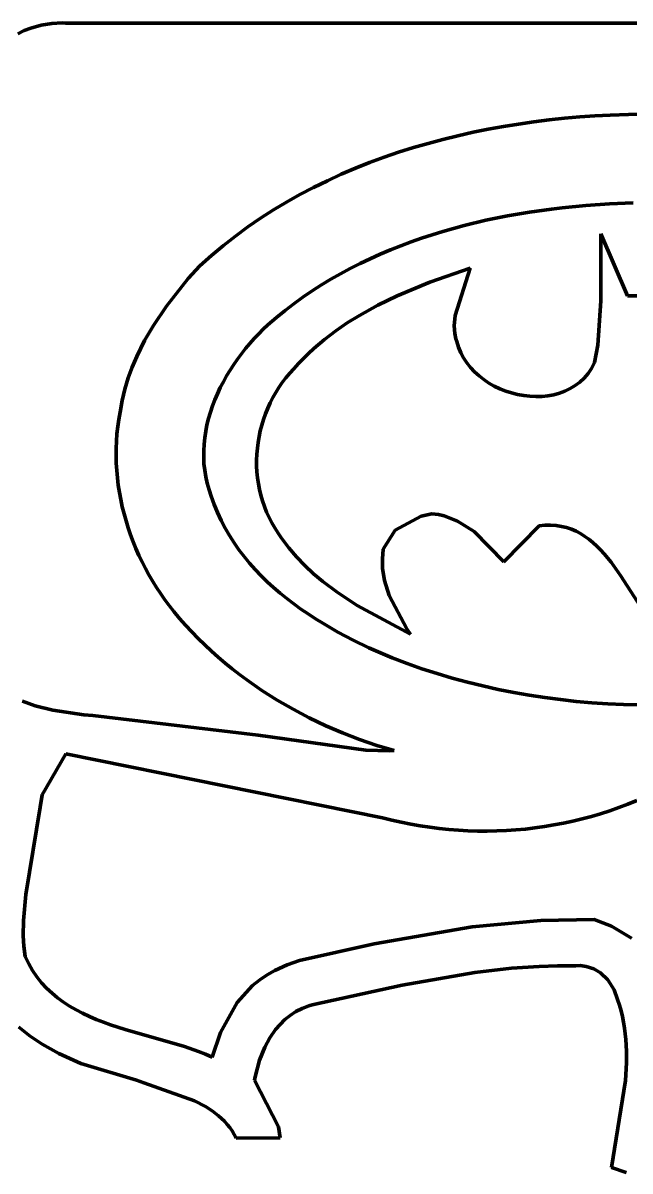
# Model space of a CAD drawing. Header units: millimetres. Extents: x 0 to 17.8, y 0 to 10.
# Drawn here: x 7.891 to 8.851, y 4.202 to 6.019 of the extents above; entities that cross this region are included whole.
import ezdxf

# ---------------------------------------------------------------- set-up
doc = ezdxf.new("R2010")
doc.units = ezdxf.units.MM
doc.layers.add('color#010101ff', color=7, linetype='CONTINUOUS', lineweight=100)
doc.layers.add('color#ffffffff', color=7, linetype='CONTINUOUS', lineweight=100)

msp = doc.modelspace()

# ---------------------------------------------------------------- linework, layer by layer
at = {"layer": 'color#010101ff'}
for p, q in [((7.9196, 6.0154), (7.9032, 6.0109)), ((7.9362, 6.0181), (7.9196, 6.0154)), ((7.9526, 6.0189), (7.9362, 6.0181)), ((7.958, 6.0188), (7.9526, 6.0189)), ((9.8055, 6.0187), (7.958, 6.0188)), ((7.8928, 6.0068), (7.8828, 6.0019)), ((7.9032, 6.0109), (7.8928, 6.0068)), ((8.723, 5.8655), (8.7472, 5.868)), ((8.7472, 5.868), (8.7714, 5.8702)), ((8.7714, 5.8702), (8.7955, 5.8719)), ((8.7955, 5.8719), (8.8196, 5.8732)), ((8.8196, 5.8732), (8.8484, 5.874)), ((8.8484, 5.874), (8.8773, 5.8744)), ((8.6027, 5.8459), (8.6266, 5.8507)), ((8.6266, 5.8507), (8.6506, 5.8551)), ((8.6506, 5.8551), (8.6747, 5.859)), ((8.6747, 5.859), (8.6989, 5.8624)), ((8.6989, 5.8624), (8.723, 5.8655)), ((8.5316, 5.8284), (8.5551, 5.8347)), ((8.5551, 5.8347), (8.5788, 5.8405)), ((8.5788, 5.8405), (8.6027, 5.8459)), ((8.4619, 5.8063), (8.4849, 5.8142)), ((8.4849, 5.8142), (8.5082, 5.8216)), ((8.5082, 5.8216), (8.5316, 5.8284)), ((8.4165, 5.7889), (8.4391, 5.7979)), ((8.4391, 5.7979), (8.4619, 5.8063)), ((8.3722, 5.7693), (8.3942, 5.7794)), ((8.3942, 5.7794), (8.4165, 5.7889)), ((8.3289, 5.7473), (8.3504, 5.7586)), ((8.3504, 5.7586), (8.3722, 5.7693)), ((8.3078, 5.7355), (8.3289, 5.7473)), ((8.2666, 5.7099), (8.287, 5.723)), ((8.287, 5.723), (8.3078, 5.7355)), ((8.7265, 5.7245), (8.6919, 5.7196)), ((8.7438, 5.7265), (8.7265, 5.7245)), ((8.7811, 5.73), (8.7438, 5.7265)), ((8.8186, 5.7326), (8.7811, 5.73)), ((8.8561, 5.7341), (8.8186, 5.7326)), ((8.2466, 5.6962), (8.2666, 5.7099)), ((8.6229, 5.7067), (8.5886, 5.6984)), ((8.6573, 5.7137), (8.6229, 5.7067)), ((8.6919, 5.7196), (8.6573, 5.7137)), ((8.227, 5.6818), (8.2466, 5.6962)), ((8.5547, 5.689), (8.5379, 5.6838)), ((8.5716, 5.6939), (8.5547, 5.689)), ((8.5886, 5.6984), (8.5716, 5.6939)), ((8.2078, 5.6668), (8.227, 5.6818)), ((8.5046, 5.6725), (8.4882, 5.6664)), ((8.5212, 5.6783), (8.5046, 5.6725)), ((8.5379, 5.6838), (8.5212, 5.6783)), ((8.8046, 5.5793), (8.8049, 5.6852)), ((8.8049, 5.6852), (8.8467, 5.587)), ((8.1707, 5.6348), (8.189, 5.6511)), ((8.189, 5.6511), (8.2078, 5.6668)), ((8.4557, 5.653), (8.4398, 5.6458)), ((8.4719, 5.6598), (8.4557, 5.653)), ((8.4882, 5.6664), (8.4719, 5.6598)), ((8.1523, 5.6143), (8.1707, 5.6348)), ((8.424, 5.6382), (8.4083, 5.6303)), ((8.4398, 5.6458), (8.424, 5.6382)), ((8.1177, 5.5708), (8.1523, 5.6143)), ((8.3777, 5.6133), (8.3628, 5.6043)), ((8.3929, 5.622), (8.3777, 5.6133)), ((8.4083, 5.6303), (8.3929, 5.622)), ((8.5345, 5.6088), (8.5979, 5.6307)), ((8.5979, 5.6307), (8.5741, 5.5558)), ((8.3628, 5.6043), (8.3481, 5.5948)), ((8.4825, 5.5873), (8.5345, 5.6088)), ((8.3336, 5.585), (8.3193, 5.5747)), ((8.3481, 5.5948), (8.3336, 5.585)), ((8.4522, 5.5725), (8.4825, 5.5873)), ((8.8002, 5.5091), (8.8046, 5.5793)), ((8.8467, 5.587), (8.9241, 5.587)), ((8.097, 5.5401), (8.1177, 5.5708)), ((8.3054, 5.5641), (8.2917, 5.553)), ((8.3193, 5.5747), (8.3054, 5.5641)), ((8.4228, 5.5562), (8.4522, 5.5725)), ((8.2783, 5.5415), (8.2709, 5.5345)), ((8.2917, 5.553), (8.2783, 5.5415)), ((8.3854, 5.5317), (8.4038, 5.5444)), ((8.4038, 5.5444), (8.4228, 5.5562)), ((8.5741, 5.5558), (8.5728, 5.5396)), ((8.0831, 5.5162), (8.097, 5.5401)), ((8.2637, 5.5272), (8.2565, 5.5197)), ((8.2709, 5.5345), (8.2637, 5.5272)), ((8.3677, 5.5182), (8.3854, 5.5317)), ((8.5728, 5.5396), (8.5738, 5.5274)), ((8.5738, 5.5274), (8.5756, 5.5192)), ((8.0709, 5.4914), (8.0831, 5.5162)), ((8.2496, 5.5119), (8.2429, 5.5039)), ((8.2565, 5.5197), (8.2496, 5.5119)), ((8.3507, 5.5036), (8.3677, 5.5182)), ((8.5756, 5.5192), (8.5768, 5.5151)), ((8.5768, 5.5151), (8.5795, 5.506)), ((8.5795, 5.506), (8.5831, 5.4972)), ((8.7948, 5.4814), (8.8002, 5.5091)), ((8.0637, 5.4745), (8.0709, 5.4914)), ((8.2301, 5.4871), (8.2241, 5.4784)), ((8.2364, 5.4956), (8.2301, 5.4871)), ((8.2429, 5.5039), (8.2364, 5.4956)), ((8.3266, 5.48), (8.3344, 5.4881)), ((8.3344, 5.4881), (8.3425, 5.496)), ((8.3425, 5.496), (8.3507, 5.5036)), ((8.5831, 5.4972), (8.5875, 5.4889)), ((8.5875, 5.4889), (8.5926, 5.4811)), ((8.0574, 5.4572), (8.0637, 5.4745)), ((8.2183, 5.4696), (8.2128, 5.4605)), ((8.2241, 5.4784), (8.2183, 5.4696)), ((8.3127, 5.4647), (8.3191, 5.4716)), ((8.3191, 5.4716), (8.3266, 5.48)), ((8.5926, 5.4811), (8.5985, 5.4737)), ((8.5985, 5.4737), (8.605, 5.4668)), ((8.7845, 5.4643), (8.7901, 5.4724)), ((8.7901, 5.4724), (8.7948, 5.4814)), ((8.0521, 5.4396), (8.0574, 5.4572)), ((8.2077, 5.4513), (8.2029, 5.4419)), ((8.2128, 5.4605), (8.2077, 5.4513)), ((8.2956, 5.4423), (8.3009, 5.45)), ((8.3009, 5.45), (8.3066, 5.4575)), ((8.3066, 5.4575), (8.3127, 5.4647)), ((8.605, 5.4668), (8.6121, 5.4604)), ((8.6121, 5.4604), (8.6197, 5.4545)), ((8.6197, 5.4545), (8.6278, 5.4492)), ((8.7642, 5.4451), (8.7716, 5.4506)), ((8.7716, 5.4506), (8.7784, 5.457)), ((8.7784, 5.457), (8.7845, 5.4643)), ((8.0478, 5.4216), (8.0521, 5.4396)), ((8.1984, 5.4323), (8.1942, 5.4227)), ((8.2029, 5.4419), (8.1984, 5.4323)), ((8.286, 5.4261), (8.2906, 5.4343)), ((8.2906, 5.4343), (8.2956, 5.4423)), ((8.6278, 5.4492), (8.6363, 5.4444)), ((8.6363, 5.4444), (8.6451, 5.4402)), ((8.6451, 5.4402), (8.6543, 5.4365)), ((8.6543, 5.4365), (8.6636, 5.4335)), ((8.6636, 5.4335), (8.6731, 5.4311)), ((8.7304, 5.4307), (8.7394, 5.4331)), ((8.7394, 5.4331), (8.748, 5.4363)), ((8.748, 5.4363), (8.7563, 5.4403)), ((8.7563, 5.4403), (8.7642, 5.4451)), ((8.0445, 5.4032), (8.0478, 5.4216)), ((8.1942, 5.4227), (8.1905, 5.4129)), ((8.2779, 5.4092), (8.2817, 5.4178)), ((8.2817, 5.4178), (8.286, 5.4261)), ((8.6731, 5.4311), (8.6828, 5.4293)), ((8.6828, 5.4293), (8.6924, 5.4282)), ((8.6924, 5.4282), (8.7021, 5.4278)), ((8.7021, 5.4278), (8.7117, 5.4281)), ((8.7117, 5.4281), (8.7211, 5.429)), ((8.7211, 5.429), (8.7304, 5.4307)), ((8.0424, 5.3917), (8.0445, 5.4032)), ((8.1872, 5.403), (8.1843, 5.393)), ((8.1905, 5.4129), (8.1872, 5.403)), ((8.2713, 5.3917), (8.2744, 5.4005)), ((8.2744, 5.4005), (8.2779, 5.4092)), ((8.0395, 5.3686), (8.0408, 5.3802)), ((8.0408, 5.3802), (8.0424, 5.3917)), ((8.1818, 5.383), (8.1798, 5.3728)), ((8.1843, 5.393), (8.1818, 5.383)), ((8.2662, 5.3736), (8.2685, 5.3827)), ((8.2685, 5.3827), (8.2713, 5.3917)), ((8.0386, 5.357), (8.0395, 5.3686)), ((8.1782, 5.3626), (8.1772, 5.3524)), ((8.1798, 5.3728), (8.1782, 5.3626)), ((8.2626, 5.3552), (8.2642, 5.3644)), ((8.2642, 5.3644), (8.2662, 5.3736)), ((8.0381, 5.3338), (8.0382, 5.3454)), ((8.0382, 5.3454), (8.0386, 5.357)), ((8.1772, 5.3524), (8.1766, 5.3421)), ((8.1766, 5.3421), (8.1766, 5.3318)), ((8.2607, 5.3365), (8.2615, 5.3459)), ((8.2615, 5.3459), (8.2626, 5.3552)), ((8.0384, 5.3222), (8.0381, 5.3338)), ((8.1766, 5.3318), (8.1771, 5.3215)), ((8.2604, 5.3272), (8.2607, 5.3365)), ((8.2604, 5.3178), (8.2604, 5.3272)), ((8.0391, 5.3106), (8.0384, 5.3222)), ((8.0401, 5.2991), (8.0391, 5.3106)), ((8.1771, 5.3215), (8.1782, 5.3112)), ((8.1782, 5.3112), (8.1799, 5.3009)), ((8.2609, 5.3085), (8.2604, 5.3178)), ((8.2618, 5.2992), (8.2609, 5.3085)), ((8.0415, 5.2876), (8.0401, 5.2991)), ((8.0433, 5.2761), (8.0415, 5.2876)), ((8.1799, 5.3009), (8.1822, 5.2907)), ((8.1822, 5.2907), (8.1851, 5.2804)), ((8.2631, 5.2899), (8.2618, 5.2992)), ((8.2648, 5.2807), (8.2631, 5.2899)), ((8.0454, 5.2647), (8.0433, 5.2761)), ((8.1851, 5.2804), (8.1887, 5.2703)), ((8.1887, 5.2703), (8.1933, 5.2571)), ((8.267, 5.2716), (8.2648, 5.2807)), ((8.2696, 5.2627), (8.267, 5.2716)), ((8.0478, 5.2534), (8.0454, 5.2647)), ((8.0506, 5.2421), (8.0478, 5.2534)), ((8.1933, 5.2571), (8.1985, 5.2443)), ((8.2726, 5.2538), (8.2696, 5.2627)), ((8.2761, 5.2451), (8.2726, 5.2538)), ((8.0538, 5.2309), (8.0506, 5.2421)), ((8.1985, 5.2443), (8.2043, 5.2318)), ((8.2043, 5.2318), (8.2105, 5.2197)), ((8.2801, 5.2365), (8.2761, 5.2451)), ((8.2844, 5.2282), (8.2801, 5.2365)), ((8.5204, 5.2386), (8.4796, 5.2161)), ((8.5377, 5.2423), (8.5204, 5.2386)), ((8.5482, 5.2412), (8.5377, 5.2423)), ((8.557, 5.2388), (8.5482, 5.2412)), ((8.5778, 5.2305), (8.557, 5.2388)), ((8.0572, 5.2198), (8.0538, 5.2309)), ((8.061, 5.2088), (8.0572, 5.2198)), ((8.2105, 5.2197), (8.2173, 5.2079)), ((8.2893, 5.22), (8.2844, 5.2282)), ((8.2944, 5.2118), (8.2893, 5.22)), ((8.4796, 5.2161), (8.4606, 5.1862)), ((8.6042, 5.2141), (8.5778, 5.2305)), ((8.6513, 5.1663), (8.6042, 5.2141)), ((8.707, 5.2234), (8.6513, 5.1663)), ((8.7164, 5.2242), (8.707, 5.2234)), ((8.7254, 5.2243), (8.7164, 5.2242)), ((8.7341, 5.2237), (8.7254, 5.2243)), ((8.7424, 5.2224), (8.7341, 5.2237)), ((8.7504, 5.2204), (8.7424, 5.2224)), ((8.7581, 5.2178), (8.7504, 5.2204)), ((8.7655, 5.2146), (8.7581, 5.2178)), ((8.7726, 5.2109), (8.7655, 5.2146)), ((8.0651, 5.198), (8.061, 5.2088)), ((8.0695, 5.1872), (8.0651, 5.198)), ((8.2173, 5.2079), (8.2246, 5.1965)), ((8.2246, 5.1965), (8.2323, 5.1854)), ((8.2998, 5.2039), (8.2944, 5.2118)), ((8.3112, 5.1886), (8.2998, 5.2039)), ((8.7794, 5.2066), (8.7726, 5.2109)), ((8.786, 5.2019), (8.7794, 5.2066)), ((8.7923, 5.1968), (8.786, 5.2019)), ((8.7984, 5.1912), (8.7923, 5.1968)), ((8.0742, 5.1765), (8.0695, 5.1872)), ((8.2323, 5.1854), (8.2405, 5.1747)), ((8.3235, 5.1741), (8.3112, 5.1886)), ((8.4606, 5.1862), (8.4592, 5.1709)), ((8.8043, 5.1853), (8.7984, 5.1912)), ((8.81, 5.1791), (8.8043, 5.1853)), ((8.8209, 5.1659), (8.81, 5.1791)), ((8.0793, 5.166), (8.0742, 5.1765)), ((8.0846, 5.1557), (8.0793, 5.166)), ((8.2405, 5.1747), (8.2491, 5.1642)), ((8.2491, 5.1642), (8.2581, 5.1541)), ((8.3366, 5.1604), (8.3235, 5.1741)), ((8.3504, 5.1475), (8.3366, 5.1604)), ((8.4592, 5.1709), (8.4596, 5.1559)), ((8.8361, 5.1446), (8.8209, 5.1659)), ((8.0901, 5.1455), (8.0846, 5.1557)), ((8.096, 5.1354), (8.0901, 5.1455)), ((8.2581, 5.1541), (8.2674, 5.1443)), ((8.2674, 5.1443), (8.2772, 5.1348)), ((8.3649, 5.1352), (8.3504, 5.1475)), ((8.4596, 5.1559), (8.4627, 5.1365)), ((8.8733, 5.0864), (8.8361, 5.1446)), ((8.1021, 5.1255), (8.096, 5.1354)), ((8.1086, 5.1158), (8.1021, 5.1255)), ((8.2772, 5.1348), (8.2872, 5.1256)), ((8.2872, 5.1256), (8.2976, 5.1166)), ((8.3876, 5.118), (8.3649, 5.1352)), ((8.4627, 5.1365), (8.4698, 5.113)), ((8.1152, 5.1063), (8.1086, 5.1158)), ((8.1222, 5.097), (8.1152, 5.1063)), ((8.2976, 5.1166), (8.3082, 5.108)), ((8.3082, 5.108), (8.3191, 5.0997)), ((8.4195, 5.097), (8.3876, 5.118)), ((8.4698, 5.113), (8.4979, 5.0603)), ((8.1293, 5.0879), (8.1222, 5.097)), ((8.1386, 5.0768), (8.1293, 5.0879)), ((8.3191, 5.0997), (8.3303, 5.0916)), ((8.3303, 5.0916), (8.3416, 5.0838)), ((8.5035, 5.052), (8.4195, 5.097)), ((8.1481, 5.066), (8.1386, 5.0768)), ((8.3416, 5.0838), (8.3532, 5.0763)), ((8.3532, 5.0763), (8.3649, 5.069)), ((8.3649, 5.069), (8.3889, 5.0552)), ((8.1579, 5.0554), (8.1481, 5.066)), ((8.1679, 5.0451), (8.1579, 5.0554)), ((8.3889, 5.0552), (8.4132, 5.0423)), ((8.4979, 5.0603), (8.5035, 5.052)), ((8.1782, 5.035), (8.1679, 5.0451)), ((8.1888, 5.0251), (8.1782, 5.035)), ((8.4132, 5.0423), (8.4378, 5.0304)), ((8.1995, 5.0155), (8.1888, 5.0251)), ((8.2105, 5.0061), (8.1995, 5.0155)), ((8.4378, 5.0304), (8.4749, 5.0141)), ((8.4749, 5.0141), (8.4983, 5.0053)), ((8.2217, 4.997), (8.2105, 5.0061)), ((8.233, 4.9881), (8.2217, 4.997)), ((8.4983, 5.0053), (8.5219, 4.9971)), ((8.5219, 4.9971), (8.5457, 4.9894)), ((8.2446, 4.9794), (8.233, 4.9881)), ((8.2684, 4.9629), (8.2446, 4.9794)), ((8.5457, 4.9894), (8.5696, 4.9823)), ((8.5696, 4.9823), (8.5937, 4.9758)), ((8.2928, 4.9474), (8.2684, 4.9629)), ((8.5937, 4.9758), (8.618, 4.9698)), ((8.618, 4.9698), (8.6424, 4.9644)), ((8.6424, 4.9644), (8.6669, 4.9595)), ((8.6669, 4.9595), (8.6915, 4.9552)), ((7.8903, 4.9457), (7.9103, 4.9385)), ((8.3179, 4.9329), (8.2928, 4.9474)), ((8.6915, 4.9552), (8.7162, 4.9514)), ((8.7162, 4.9514), (8.741, 4.9482)), ((8.741, 4.9482), (8.7658, 4.9454)), ((8.7658, 4.9454), (8.7907, 4.9432)), ((8.7907, 4.9432), (8.8157, 4.9416)), ((8.8157, 4.9416), (8.8407, 4.9404)), ((7.9103, 4.9385), (7.938, 4.9313)), ((7.938, 4.9313), (7.9873, 4.924)), ((7.9873, 4.924), (8.0013, 4.9229)), ((8.0013, 4.9229), (8.2626, 4.892)), ((8.3435, 4.9194), (8.3179, 4.9329)), ((8.8407, 4.9404), (8.8657, 4.9398)), ((8.3696, 4.9069), (8.3435, 4.9194)), ((8.3962, 4.8955), (8.3696, 4.9069)), ((8.2626, 4.892), (8.433, 4.8684)), ((8.4232, 4.8851), (8.3962, 4.8955)), ((8.4505, 4.8758), (8.4232, 4.8851)), ((8.433, 4.8684), (8.4705, 4.8673)), ((8.478, 4.8675), (8.4505, 4.8758)), ((7.9587, 4.8623), (7.9214, 4.7977)), ((8.4595, 4.7614), (7.9587, 4.8623)), ((8.4705, 4.8673), (8.478, 4.8675)), ((7.9214, 4.7977), (7.9182, 4.7781)), ((7.9182, 4.7781), (7.8951, 4.6397)), ((8.8474, 4.7828), (8.8331, 4.7774)), ((8.8615, 4.7885), (8.8474, 4.7828)), ((8.4743, 4.7576), (8.4595, 4.7614)), ((8.7751, 4.7595), (8.7604, 4.7559)), ((8.7898, 4.7634), (8.7751, 4.7595)), ((8.8043, 4.7677), (8.7898, 4.7634)), ((8.8188, 4.7724), (8.8043, 4.7677)), ((8.8331, 4.7774), (8.8188, 4.7724)), ((8.4891, 4.7542), (8.4743, 4.7576)), ((8.5041, 4.7511), (8.4891, 4.7542)), ((8.519, 4.7485), (8.5041, 4.7511)), ((8.5341, 4.7462), (8.519, 4.7485)), ((8.5492, 4.7442), (8.5341, 4.7462)), ((8.5643, 4.7427), (8.5492, 4.7442)), ((8.5794, 4.7415), (8.5643, 4.7427)), ((8.5946, 4.7407), (8.5794, 4.7415)), ((8.6704, 4.7421), (8.6553, 4.7411)), ((8.6855, 4.7435), (8.6704, 4.7421)), ((8.7006, 4.7453), (8.6855, 4.7435)), ((8.7156, 4.7474), (8.7006, 4.7453)), ((8.7306, 4.7499), (8.7156, 4.7474)), ((8.7455, 4.7527), (8.7306, 4.7499)), ((8.7604, 4.7559), (8.7455, 4.7527)), ((8.6098, 4.7402), (8.5946, 4.7407)), ((8.625, 4.7401), (8.6098, 4.7402)), ((8.6401, 4.7404), (8.625, 4.7401)), ((8.6553, 4.7411), (8.6401, 4.7404)), ((7.8951, 4.6397), (7.8914, 4.5988)), ((7.8914, 4.5988), (7.8912, 4.5743)), ((8.6013, 4.589), (8.7097, 4.5989)), ((8.7097, 4.5989), (8.7943, 4.6004)), ((8.7943, 4.6004), (8.8218, 4.59)), ((8.4465, 4.5616), (8.6013, 4.589)), ((8.8218, 4.59), (8.8534, 4.5706)), ((7.8912, 4.5743), (7.8922, 4.558)), ((8.3283, 4.5357), (8.4465, 4.5616)), ((7.8922, 4.558), (7.8942, 4.5417)), ((7.8942, 4.5417), (7.8998, 4.5302)), ((7.8998, 4.5302), (7.906, 4.5194)), ((8.2893, 4.5197), (8.3084, 4.5285)), ((8.3084, 4.5285), (8.3283, 4.5357)), ((8.6634, 4.5232), (8.6055, 4.5166)), ((8.707, 4.5262), (8.6634, 4.5232)), ((8.7361, 4.5272), (8.707, 4.5262)), ((8.7653, 4.5272), (8.7361, 4.5272)), ((8.772, 4.5274), (8.7653, 4.5272)), ((8.7815, 4.5262), (8.772, 4.5274)), ((8.7935, 4.5223), (8.7815, 4.5262)), ((7.906, 4.5194), (7.9129, 4.5094)), ((7.9129, 4.5094), (7.9203, 4.5002)), ((8.2652, 4.5048), (8.277, 4.5127)), ((8.277, 4.5127), (8.2893, 4.5197)), ((8.6055, 4.5166), (8.4906, 4.4966)), ((8.8042, 4.5159), (8.7935, 4.5223)), ((8.8157, 4.5051), (8.8042, 4.5159)), ((8.8261, 4.489), (8.8157, 4.5051)), ((7.9203, 4.5002), (7.9282, 4.4916)), ((7.9282, 4.4916), (7.9367, 4.4836)), ((8.2296, 4.4689), (8.2539, 4.4959)), ((8.2539, 4.4959), (8.2652, 4.5048)), ((8.4906, 4.4966), (8.3482, 4.4655)), ((8.8313, 4.4738), (8.8261, 4.489)), ((7.9367, 4.4836), (7.9456, 4.4763)), ((7.9456, 4.4763), (7.9549, 4.4695)), ((7.9549, 4.4695), (7.9646, 4.4632)), ((8.2031, 4.4214), (8.2296, 4.4689)), ((8.8342, 4.4648), (8.8313, 4.4738)), ((7.9646, 4.4632), (7.9747, 4.4574)), ((7.9747, 4.4574), (7.9851, 4.452)), ((7.9851, 4.452), (7.9958, 4.447)), ((8.3225, 4.4547), (8.3135, 4.4487)), ((8.3323, 4.4597), (8.3225, 4.4547)), ((8.3427, 4.4639), (8.3323, 4.4597)), ((8.3482, 4.4655), (8.3427, 4.4639)), ((8.8368, 4.4558), (8.8342, 4.4648)), ((8.839, 4.4468), (8.8368, 4.4558)), ((7.9958, 4.447), (8.0067, 4.4423)), ((8.0067, 4.4423), (8.0179, 4.438)), ((8.0179, 4.438), (8.0293, 4.4339)), ((8.0293, 4.4339), (8.0524, 4.4265)), ((8.2974, 4.4344), (8.2904, 4.4262)), ((8.3051, 4.4419), (8.2974, 4.4344)), ((8.3135, 4.4487), (8.3051, 4.4419)), ((8.8408, 4.4377), (8.839, 4.4468)), ((8.8424, 4.4286), (8.8408, 4.4377)), ((7.9021, 4.4159), (7.8842, 4.4302)), ((7.921, 4.403), (7.9021, 4.4159)), ((8.0524, 4.4265), (8.1462, 4.3992)), ((8.1899, 4.3827), (8.2031, 4.4214)), ((8.2904, 4.4262), (8.2811, 4.4129)), ((8.8445, 4.4103), (8.8424, 4.4286)), ((7.9475, 4.3881), (7.921, 4.403)), ((8.1462, 4.3992), (8.1685, 4.3915)), ((8.2732, 4.3985), (8.2649, 4.378)), ((8.2811, 4.4129), (8.2732, 4.3985)), ((8.8455, 4.3919), (8.8445, 4.4103)), ((7.9824, 4.3726), (7.9475, 4.3881)), ((8.1685, 4.3915), (8.1794, 4.3872)), ((8.1794, 4.3872), (8.1899, 4.3827)), ((8.2649, 4.378), (8.258, 4.3514)), ((8.8455, 4.3734), (8.8455, 4.3919)), ((8.0702, 4.3462), (7.9824, 4.3726)), ((8.8439, 4.3457), (8.8455, 4.3734)), ((8.0821, 4.342), (8.0702, 4.3462)), ((8.1623, 4.3134), (8.0821, 4.342)), ((8.258, 4.3514), (8.2571, 4.346)), ((8.2571, 4.346), (8.2948, 4.2721)), ((8.8218, 4.208), (8.8439, 4.3457)), ((8.1795, 4.3044), (8.1623, 4.3134)), ((8.1902, 4.2975), (8.1795, 4.3044)), ((8.2003, 4.2897), (8.1902, 4.2975)), ((8.205, 4.2855), (8.2003, 4.2897)), ((8.2095, 4.281), (8.205, 4.2855)), ((8.2138, 4.2762), (8.2095, 4.281)), ((8.2178, 4.2712), (8.2138, 4.2762)), ((8.2216, 4.2658), (8.2178, 4.2712)), ((8.2948, 4.2721), (8.2976, 4.2547)), ((8.225, 4.2601), (8.2216, 4.2658)), ((8.2282, 4.2541), (8.225, 4.2601)), ((8.2976, 4.2547), (8.2282, 4.2541)), ((8.8448, 4.2001), (8.8218, 4.208))]:
    msp.add_line(p, q, dxfattribs=at)
at = {"layer": 'color#ffffffff'}
for p, q in [((7.9032, 6.0109), (7.9196, 6.0154)), ((7.9196, 6.0154), (7.9362, 6.0181)), ((7.9362, 6.0181), (7.9526, 6.0189)), ((7.9526, 6.0189), (7.958, 6.0188)), ((7.958, 6.0188), (9.8055, 6.0187)), ((7.8828, 6.0019), (7.8928, 6.0068)), ((7.8928, 6.0068), (7.9032, 6.0109)), ((8.7472, 5.868), (8.723, 5.8655)), ((8.7714, 5.8702), (8.7472, 5.868)), ((8.7955, 5.8719), (8.7714, 5.8702)), ((8.8196, 5.8732), (8.7955, 5.8719)), ((8.8484, 5.874), (8.8196, 5.8732)), ((8.8773, 5.8744), (8.8484, 5.874)), ((8.6266, 5.8507), (8.6027, 5.8459)), ((8.6506, 5.8551), (8.6266, 5.8507)), ((8.6747, 5.859), (8.6506, 5.8551)), ((8.6989, 5.8624), (8.6747, 5.859)), ((8.723, 5.8655), (8.6989, 5.8624)), ((8.5551, 5.8347), (8.5316, 5.8284)), ((8.5788, 5.8405), (8.5551, 5.8347)), ((8.6027, 5.8459), (8.5788, 5.8405)), ((8.4849, 5.8142), (8.4619, 5.8063)), ((8.5082, 5.8216), (8.4849, 5.8142)), ((8.5316, 5.8284), (8.5082, 5.8216)), ((8.4391, 5.7979), (8.4165, 5.7889)), ((8.4619, 5.8063), (8.4391, 5.7979)), ((8.3942, 5.7794), (8.3722, 5.7693)), ((8.4165, 5.7889), (8.3942, 5.7794)), ((8.3504, 5.7586), (8.3289, 5.7473)), ((8.3722, 5.7693), (8.3504, 5.7586)), ((8.3289, 5.7473), (8.3078, 5.7355)), ((8.287, 5.723), (8.2666, 5.7099)), ((8.3078, 5.7355), (8.287, 5.723)), ((8.6919, 5.7196), (8.7265, 5.7245)), ((8.7265, 5.7245), (8.7438, 5.7265)), ((8.7438, 5.7265), (8.7811, 5.73)), ((8.7811, 5.73), (8.8186, 5.7326)), ((8.8186, 5.7326), (8.8561, 5.7341)), ((8.2666, 5.7099), (8.2466, 5.6962)), ((8.5886, 5.6984), (8.6229, 5.7067)), ((8.6229, 5.7067), (8.6573, 5.7137)), ((8.6573, 5.7137), (8.6919, 5.7196)), ((8.2466, 5.6962), (8.227, 5.6818)), ((8.5379, 5.6838), (8.5547, 5.689)), ((8.5547, 5.689), (8.5716, 5.6939)), ((8.5716, 5.6939), (8.5886, 5.6984)), ((8.227, 5.6818), (8.2078, 5.6668)), ((8.4882, 5.6664), (8.5046, 5.6725)), ((8.5046, 5.6725), (8.5212, 5.6783)), ((8.5212, 5.6783), (8.5379, 5.6838)), ((8.8049, 5.6852), (8.8046, 5.5793)), ((8.8467, 5.587), (8.8049, 5.6852)), ((8.189, 5.6511), (8.1707, 5.6348)), ((8.2078, 5.6668), (8.189, 5.6511)), ((8.4398, 5.6458), (8.4557, 5.653)), ((8.4557, 5.653), (8.4719, 5.6598)), ((8.4719, 5.6598), (8.4882, 5.6664)), ((8.1707, 5.6348), (8.1523, 5.6143)), ((8.4083, 5.6303), (8.424, 5.6382)), ((8.424, 5.6382), (8.4398, 5.6458)), ((8.1523, 5.6143), (8.1177, 5.5708)), ((8.3628, 5.6043), (8.3777, 5.6133)), ((8.3777, 5.6133), (8.3929, 5.622)), ((8.3929, 5.622), (8.4083, 5.6303)), ((8.5979, 5.6307), (8.5345, 5.6088)), ((8.5741, 5.5558), (8.5979, 5.6307)), ((8.3481, 5.5948), (8.3628, 5.6043)), ((8.5345, 5.6088), (8.4825, 5.5873)), ((8.3193, 5.5747), (8.3336, 5.585)), ((8.3336, 5.585), (8.3481, 5.5948)), ((8.4825, 5.5873), (8.4522, 5.5725)), ((8.8046, 5.5793), (8.8002, 5.5091)), ((8.9241, 5.587), (8.8467, 5.587)), ((8.1177, 5.5708), (8.097, 5.5401)), ((8.2917, 5.553), (8.3054, 5.5641)), ((8.3054, 5.5641), (8.3193, 5.5747)), ((8.4522, 5.5725), (8.4228, 5.5562)), ((8.2709, 5.5345), (8.2783, 5.5415)), ((8.2783, 5.5415), (8.2917, 5.553)), ((8.4038, 5.5444), (8.3854, 5.5317)), ((8.4228, 5.5562), (8.4038, 5.5444)), ((8.5728, 5.5396), (8.5741, 5.5558)), ((8.097, 5.5401), (8.0831, 5.5162)), ((8.2565, 5.5197), (8.2637, 5.5272)), ((8.2637, 5.5272), (8.2709, 5.5345)), ((8.3854, 5.5317), (8.3677, 5.5182)), ((8.5738, 5.5274), (8.5728, 5.5396)), ((8.5756, 5.5192), (8.5738, 5.5274)), ((8.0831, 5.5162), (8.0709, 5.4914)), ((8.2429, 5.5039), (8.2496, 5.5119)), ((8.2496, 5.5119), (8.2565, 5.5197)), ((8.3677, 5.5182), (8.3507, 5.5036)), ((8.5768, 5.5151), (8.5756, 5.5192)), ((8.5795, 5.506), (8.5768, 5.5151)), ((8.5831, 5.4972), (8.5795, 5.506)), ((8.8002, 5.5091), (8.7948, 5.4814)), ((8.0709, 5.4914), (8.0637, 5.4745)), ((8.2241, 5.4784), (8.2301, 5.4871)), ((8.2301, 5.4871), (8.2364, 5.4956)), ((8.2364, 5.4956), (8.2429, 5.5039)), ((8.3344, 5.4881), (8.3266, 5.48)), ((8.3425, 5.496), (8.3344, 5.4881)), ((8.3507, 5.5036), (8.3425, 5.496)), ((8.5875, 5.4889), (8.5831, 5.4972)), ((8.5926, 5.4811), (8.5875, 5.4889)), ((8.0637, 5.4745), (8.0574, 5.4572)), ((8.2128, 5.4605), (8.2183, 5.4696)), ((8.2183, 5.4696), (8.2241, 5.4784)), ((8.3191, 5.4716), (8.3127, 5.4647)), ((8.3266, 5.48), (8.3191, 5.4716)), ((8.5985, 5.4737), (8.5926, 5.4811)), ((8.605, 5.4668), (8.5985, 5.4737)), ((8.7901, 5.4724), (8.7845, 5.4643)), ((8.7948, 5.4814), (8.7901, 5.4724)), ((8.0574, 5.4572), (8.0521, 5.4396)), ((8.2029, 5.4419), (8.2077, 5.4513)), ((8.2077, 5.4513), (8.2128, 5.4605)), ((8.3009, 5.45), (8.2956, 5.4423)), ((8.3066, 5.4575), (8.3009, 5.45)), ((8.3127, 5.4647), (8.3066, 5.4575)), ((8.6121, 5.4604), (8.605, 5.4668)), ((8.6197, 5.4545), (8.6121, 5.4604)), ((8.6278, 5.4492), (8.6197, 5.4545)), ((8.7716, 5.4506), (8.7642, 5.4451)), ((8.7784, 5.457), (8.7716, 5.4506)), ((8.7845, 5.4643), (8.7784, 5.457)), ((8.0521, 5.4396), (8.0478, 5.4216)), ((8.1942, 5.4227), (8.1984, 5.4323)), ((8.1984, 5.4323), (8.2029, 5.4419)), ((8.2906, 5.4343), (8.286, 5.4261)), ((8.2956, 5.4423), (8.2906, 5.4343)), ((8.6363, 5.4444), (8.6278, 5.4492)), ((8.6451, 5.4402), (8.6363, 5.4444)), ((8.6543, 5.4365), (8.6451, 5.4402)), ((8.6636, 5.4335), (8.6543, 5.4365)), ((8.6731, 5.4311), (8.6636, 5.4335)), ((8.7394, 5.4331), (8.7304, 5.4307)), ((8.748, 5.4363), (8.7394, 5.4331)), ((8.7563, 5.4403), (8.748, 5.4363)), ((8.7642, 5.4451), (8.7563, 5.4403)), ((8.0478, 5.4216), (8.0445, 5.4032)), ((8.1905, 5.4129), (8.1942, 5.4227)), ((8.2817, 5.4178), (8.2779, 5.4092)), ((8.286, 5.4261), (8.2817, 5.4178)), ((8.6828, 5.4293), (8.6731, 5.4311)), ((8.6924, 5.4282), (8.6828, 5.4293)), ((8.7021, 5.4278), (8.6924, 5.4282)), ((8.7117, 5.4281), (8.7021, 5.4278)), ((8.7211, 5.429), (8.7117, 5.4281)), ((8.7304, 5.4307), (8.7211, 5.429)), ((8.0445, 5.4032), (8.0424, 5.3917)), ((8.1843, 5.393), (8.1872, 5.403)), ((8.1872, 5.403), (8.1905, 5.4129)), ((8.2744, 5.4005), (8.2713, 5.3917)), ((8.2779, 5.4092), (8.2744, 5.4005)), ((8.0408, 5.3802), (8.0395, 5.3686)), ((8.0424, 5.3917), (8.0408, 5.3802)), ((8.1798, 5.3728), (8.1818, 5.383)), ((8.1818, 5.383), (8.1843, 5.393)), ((8.2685, 5.3827), (8.2662, 5.3736)), ((8.2713, 5.3917), (8.2685, 5.3827)), ((8.0395, 5.3686), (8.0386, 5.357)), ((8.1772, 5.3524), (8.1782, 5.3626)), ((8.1782, 5.3626), (8.1798, 5.3728)), ((8.2642, 5.3644), (8.2626, 5.3552)), ((8.2662, 5.3736), (8.2642, 5.3644)), ((8.0382, 5.3454), (8.0381, 5.3338)), ((8.0386, 5.357), (8.0382, 5.3454)), ((8.1766, 5.3421), (8.1772, 5.3524)), ((8.1766, 5.3318), (8.1766, 5.3421)), ((8.2615, 5.3459), (8.2607, 5.3365)), ((8.2626, 5.3552), (8.2615, 5.3459)), ((8.0381, 5.3338), (8.0384, 5.3222)), ((8.1771, 5.3215), (8.1766, 5.3318)), ((8.2607, 5.3365), (8.2604, 5.3272)), ((8.2604, 5.3272), (8.2604, 5.3178)), ((8.0384, 5.3222), (8.0391, 5.3106)), ((8.0391, 5.3106), (8.0401, 5.2991)), ((8.1782, 5.3112), (8.1771, 5.3215)), ((8.1799, 5.3009), (8.1782, 5.3112)), ((8.2604, 5.3178), (8.2609, 5.3085)), ((8.2609, 5.3085), (8.2618, 5.2992)), ((8.0401, 5.2991), (8.0415, 5.2876)), ((8.0415, 5.2876), (8.0433, 5.2761)), ((8.1822, 5.2907), (8.1799, 5.3009)), ((8.1851, 5.2804), (8.1822, 5.2907)), ((8.2618, 5.2992), (8.2631, 5.2899)), ((8.2631, 5.2899), (8.2648, 5.2807)), ((8.0433, 5.2761), (8.0454, 5.2647)), ((8.1887, 5.2703), (8.1851, 5.2804)), ((8.1933, 5.2571), (8.1887, 5.2703)), ((8.2648, 5.2807), (8.267, 5.2716)), ((8.267, 5.2716), (8.2696, 5.2627)), ((8.0454, 5.2647), (8.0478, 5.2534)), ((8.0478, 5.2534), (8.0506, 5.2421)), ((8.1985, 5.2443), (8.1933, 5.2571)), ((8.2696, 5.2627), (8.2726, 5.2538)), ((8.2726, 5.2538), (8.2761, 5.2451)), ((8.0506, 5.2421), (8.0538, 5.2309)), ((8.2043, 5.2318), (8.1985, 5.2443)), ((8.2105, 5.2197), (8.2043, 5.2318)), ((8.2761, 5.2451), (8.2801, 5.2365)), ((8.2801, 5.2365), (8.2844, 5.2282)), ((8.4796, 5.2161), (8.5204, 5.2386)), ((8.5204, 5.2386), (8.5377, 5.2423)), ((8.5377, 5.2423), (8.5482, 5.2412)), ((8.5482, 5.2412), (8.557, 5.2388)), ((8.557, 5.2388), (8.5778, 5.2305)), ((8.0538, 5.2309), (8.0572, 5.2198)), ((8.0572, 5.2198), (8.061, 5.2088)), ((8.2173, 5.2079), (8.2105, 5.2197)), ((8.2844, 5.2282), (8.2893, 5.22)), ((8.2893, 5.22), (8.2944, 5.2118)), ((8.4606, 5.1862), (8.4796, 5.2161)), ((8.5778, 5.2305), (8.6042, 5.2141)), ((8.6042, 5.2141), (8.6513, 5.1663)), ((8.6513, 5.1663), (8.707, 5.2234)), ((8.707, 5.2234), (8.7164, 5.2242)), ((8.7164, 5.2242), (8.7254, 5.2243)), ((8.7254, 5.2243), (8.7341, 5.2237)), ((8.7341, 5.2237), (8.7424, 5.2224)), ((8.7424, 5.2224), (8.7504, 5.2204)), ((8.7504, 5.2204), (8.7581, 5.2178)), ((8.7581, 5.2178), (8.7655, 5.2146)), ((8.7655, 5.2146), (8.7726, 5.2109)), ((8.061, 5.2088), (8.0651, 5.198)), ((8.0651, 5.198), (8.0695, 5.1872)), ((8.2246, 5.1965), (8.2173, 5.2079)), ((8.2323, 5.1854), (8.2246, 5.1965)), ((8.2944, 5.2118), (8.2998, 5.2039)), ((8.2998, 5.2039), (8.3112, 5.1886)), ((8.7726, 5.2109), (8.7794, 5.2066)), ((8.7794, 5.2066), (8.786, 5.2019)), ((8.786, 5.2019), (8.7923, 5.1968)), ((8.7923, 5.1968), (8.7984, 5.1912)), ((8.0695, 5.1872), (8.0742, 5.1765)), ((8.2405, 5.1747), (8.2323, 5.1854)), ((8.3112, 5.1886), (8.3235, 5.1741)), ((8.4592, 5.1709), (8.4606, 5.1862)), ((8.7984, 5.1912), (8.8043, 5.1853)), ((8.8043, 5.1853), (8.81, 5.1791)), ((8.81, 5.1791), (8.8209, 5.1659)), ((8.0742, 5.1765), (8.0793, 5.166)), ((8.0793, 5.166), (8.0846, 5.1557)), ((8.2491, 5.1642), (8.2405, 5.1747)), ((8.2581, 5.1541), (8.2491, 5.1642)), ((8.3235, 5.1741), (8.3366, 5.1604)), ((8.3366, 5.1604), (8.3504, 5.1475)), ((8.4596, 5.1559), (8.4592, 5.1709)), ((8.8209, 5.1659), (8.8361, 5.1446)), ((8.0846, 5.1557), (8.0901, 5.1455)), ((8.0901, 5.1455), (8.096, 5.1354)), ((8.2674, 5.1443), (8.2581, 5.1541)), ((8.2772, 5.1348), (8.2674, 5.1443)), ((8.3504, 5.1475), (8.3649, 5.1352)), ((8.4627, 5.1365), (8.4596, 5.1559)), ((8.8361, 5.1446), (8.8733, 5.0864)), ((8.096, 5.1354), (8.1021, 5.1255)), ((8.1021, 5.1255), (8.1086, 5.1158)), ((8.2872, 5.1256), (8.2772, 5.1348)), ((8.2976, 5.1166), (8.2872, 5.1256)), ((8.3649, 5.1352), (8.3876, 5.118)), ((8.4698, 5.113), (8.4627, 5.1365)), ((8.1086, 5.1158), (8.1152, 5.1063)), ((8.1152, 5.1063), (8.1222, 5.097)), ((8.3082, 5.108), (8.2976, 5.1166)), ((8.3191, 5.0997), (8.3082, 5.108)), ((8.3876, 5.118), (8.4195, 5.097)), ((8.4979, 5.0603), (8.4698, 5.113)), ((8.1222, 5.097), (8.1293, 5.0879)), ((8.1293, 5.0879), (8.1386, 5.0768)), ((8.3303, 5.0916), (8.3191, 5.0997)), ((8.3416, 5.0838), (8.3303, 5.0916)), ((8.4195, 5.097), (8.5035, 5.052)), ((8.1386, 5.0768), (8.1481, 5.066)), ((8.3532, 5.0763), (8.3416, 5.0838)), ((8.3649, 5.069), (8.3532, 5.0763)), ((8.3889, 5.0552), (8.3649, 5.069)), ((8.1481, 5.066), (8.1579, 5.0554)), ((8.1579, 5.0554), (8.1679, 5.0451)), ((8.4132, 5.0423), (8.3889, 5.0552)), ((8.5035, 5.052), (8.4979, 5.0603)), ((8.1679, 5.0451), (8.1782, 5.035)), ((8.1782, 5.035), (8.1888, 5.0251)), ((8.4378, 5.0304), (8.4132, 5.0423)), ((8.1888, 5.0251), (8.1995, 5.0155)), ((8.1995, 5.0155), (8.2105, 5.0061)), ((8.4749, 5.0141), (8.4378, 5.0304)), ((8.4983, 5.0053), (8.4749, 5.0141)), ((8.2105, 5.0061), (8.2217, 4.997)), ((8.2217, 4.997), (8.233, 4.9881)), ((8.5219, 4.9971), (8.4983, 5.0053)), ((8.5457, 4.9894), (8.5219, 4.9971)), ((8.233, 4.9881), (8.2446, 4.9794)), ((8.2446, 4.9794), (8.2684, 4.9629)), ((8.5696, 4.9823), (8.5457, 4.9894)), ((8.5937, 4.9758), (8.5696, 4.9823)), ((8.2684, 4.9629), (8.2928, 4.9474)), ((8.618, 4.9698), (8.5937, 4.9758)), ((8.6424, 4.9644), (8.618, 4.9698)), ((8.6669, 4.9595), (8.6424, 4.9644)), ((8.6915, 4.9552), (8.6669, 4.9595)), ((7.9103, 4.9385), (7.8903, 4.9457)), ((8.2928, 4.9474), (8.3179, 4.9329)), ((8.7162, 4.9514), (8.6915, 4.9552)), ((8.741, 4.9482), (8.7162, 4.9514)), ((8.7658, 4.9454), (8.741, 4.9482)), ((8.7907, 4.9432), (8.7658, 4.9454)), ((8.8157, 4.9416), (8.7907, 4.9432)), ((8.8407, 4.9404), (8.8157, 4.9416)), ((7.938, 4.9313), (7.9103, 4.9385)), ((7.9873, 4.924), (7.938, 4.9313)), ((8.0013, 4.9229), (7.9873, 4.924)), ((8.2626, 4.892), (8.0013, 4.9229)), ((8.3179, 4.9329), (8.3435, 4.9194)), ((8.8657, 4.9398), (8.8407, 4.9404)), ((8.3435, 4.9194), (8.3696, 4.9069)), ((8.3696, 4.9069), (8.3962, 4.8955)), ((8.433, 4.8684), (8.2626, 4.892)), ((8.3962, 4.8955), (8.4232, 4.8851)), ((8.4232, 4.8851), (8.4505, 4.8758)), ((8.4705, 4.8673), (8.433, 4.8684)), ((8.4505, 4.8758), (8.478, 4.8675)), ((7.9214, 4.7977), (7.9587, 4.8623)), ((7.9587, 4.8623), (8.4595, 4.7614)), ((8.478, 4.8675), (8.4705, 4.8673)), ((7.9182, 4.7781), (7.9214, 4.7977)), ((7.8951, 4.6397), (7.9182, 4.7781)), ((8.8331, 4.7774), (8.8474, 4.7828)), ((8.8474, 4.7828), (8.8615, 4.7885)), ((8.4595, 4.7614), (8.4743, 4.7576)), ((8.7604, 4.7559), (8.7751, 4.7595)), ((8.7751, 4.7595), (8.7898, 4.7634)), ((8.7898, 4.7634), (8.8043, 4.7677)), ((8.8043, 4.7677), (8.8188, 4.7724)), ((8.8188, 4.7724), (8.8331, 4.7774)), ((8.4743, 4.7576), (8.4891, 4.7542)), ((8.4891, 4.7542), (8.5041, 4.7511)), ((8.5041, 4.7511), (8.519, 4.7485)), ((8.519, 4.7485), (8.5341, 4.7462)), ((8.5341, 4.7462), (8.5492, 4.7442)), ((8.5492, 4.7442), (8.5643, 4.7427)), ((8.5643, 4.7427), (8.5794, 4.7415)), ((8.5794, 4.7415), (8.5946, 4.7407)), ((8.6553, 4.7411), (8.6704, 4.7421)), ((8.6704, 4.7421), (8.6855, 4.7435)), ((8.6855, 4.7435), (8.7006, 4.7453)), ((8.7006, 4.7453), (8.7156, 4.7474)), ((8.7156, 4.7474), (8.7306, 4.7499)), ((8.7306, 4.7499), (8.7455, 4.7527)), ((8.7455, 4.7527), (8.7604, 4.7559)), ((8.5946, 4.7407), (8.6098, 4.7402)), ((8.6098, 4.7402), (8.625, 4.7401)), ((8.625, 4.7401), (8.6401, 4.7404)), ((8.6401, 4.7404), (8.6553, 4.7411)), ((7.8914, 4.5988), (7.8951, 4.6397)), ((7.8912, 4.5743), (7.8914, 4.5988)), ((8.7097, 4.5989), (8.6013, 4.589)), ((8.7943, 4.6004), (8.7097, 4.5989)), ((8.8218, 4.59), (8.7943, 4.6004)), ((8.6013, 4.589), (8.4465, 4.5616)), ((8.8534, 4.5706), (8.8218, 4.59)), ((7.8922, 4.558), (7.8912, 4.5743)), ((8.4465, 4.5616), (8.3283, 4.5357)), ((7.8942, 4.5417), (7.8922, 4.558)), ((7.8998, 4.5302), (7.8942, 4.5417)), ((7.906, 4.5194), (7.8998, 4.5302)), ((8.3084, 4.5285), (8.2893, 4.5197)), ((8.3283, 4.5357), (8.3084, 4.5285)), ((8.6055, 4.5166), (8.6634, 4.5232)), ((8.6634, 4.5232), (8.707, 4.5262)), ((8.707, 4.5262), (8.7361, 4.5272)), ((8.7361, 4.5272), (8.7653, 4.5272)), ((8.7653, 4.5272), (8.772, 4.5274)), ((8.772, 4.5274), (8.7815, 4.5262)), ((8.7815, 4.5262), (8.7935, 4.5223)), ((7.9129, 4.5094), (7.906, 4.5194)), ((7.9203, 4.5002), (7.9129, 4.5094)), ((8.277, 4.5127), (8.2652, 4.5048)), ((8.2893, 4.5197), (8.277, 4.5127)), ((8.4906, 4.4966), (8.6055, 4.5166)), ((8.7935, 4.5223), (8.8042, 4.5159)), ((8.8042, 4.5159), (8.8157, 4.5051)), ((8.8157, 4.5051), (8.8261, 4.489)), ((7.9282, 4.4916), (7.9203, 4.5002)), ((7.9367, 4.4836), (7.9282, 4.4916)), ((8.2539, 4.4959), (8.2296, 4.4689)), ((8.2652, 4.5048), (8.2539, 4.4959)), ((8.3482, 4.4655), (8.4906, 4.4966)), ((8.8261, 4.489), (8.8313, 4.4738)), ((7.9456, 4.4763), (7.9367, 4.4836)), ((7.9549, 4.4695), (7.9456, 4.4763)), ((7.9646, 4.4632), (7.9549, 4.4695)), ((8.2296, 4.4689), (8.2031, 4.4214)), ((8.8313, 4.4738), (8.8342, 4.4648)), ((7.9747, 4.4574), (7.9646, 4.4632)), ((7.9851, 4.452), (7.9747, 4.4574)), ((7.9958, 4.447), (7.9851, 4.452)), ((8.3135, 4.4487), (8.3225, 4.4547)), ((8.3225, 4.4547), (8.3323, 4.4597)), ((8.3323, 4.4597), (8.3427, 4.4639)), ((8.3427, 4.4639), (8.3482, 4.4655)), ((8.8342, 4.4648), (8.8368, 4.4558)), ((8.8368, 4.4558), (8.839, 4.4468)), ((8.0067, 4.4423), (7.9958, 4.447)), ((8.0179, 4.438), (8.0067, 4.4423)), ((8.0293, 4.4339), (8.0179, 4.438)), ((8.0524, 4.4265), (8.0293, 4.4339)), ((8.2904, 4.4262), (8.2974, 4.4344)), ((8.2974, 4.4344), (8.3051, 4.4419)), ((8.3051, 4.4419), (8.3135, 4.4487)), ((8.839, 4.4468), (8.8408, 4.4377)), ((8.8408, 4.4377), (8.8424, 4.4286)), ((7.8842, 4.4302), (7.9021, 4.4159)), ((7.9021, 4.4159), (7.921, 4.403)), ((8.1462, 4.3992), (8.0524, 4.4265)), ((8.2031, 4.4214), (8.1899, 4.3827)), ((8.2811, 4.4129), (8.2904, 4.4262)), ((8.8424, 4.4286), (8.8445, 4.4103)), ((7.921, 4.403), (7.9475, 4.3881)), ((8.1685, 4.3915), (8.1462, 4.3992)), ((8.2649, 4.378), (8.2732, 4.3985)), ((8.2732, 4.3985), (8.2811, 4.4129)), ((8.8445, 4.4103), (8.8455, 4.3919)), ((7.9475, 4.3881), (7.9824, 4.3726)), ((8.1794, 4.3872), (8.1685, 4.3915)), ((8.1899, 4.3827), (8.1794, 4.3872)), ((8.258, 4.3514), (8.2649, 4.378)), ((8.8455, 4.3919), (8.8455, 4.3734)), ((7.9824, 4.3726), (8.0702, 4.3462)), ((8.8455, 4.3734), (8.8439, 4.3457)), ((8.0702, 4.3462), (8.0821, 4.342)), ((8.0821, 4.342), (8.1623, 4.3134)), ((8.2571, 4.346), (8.258, 4.3514)), ((8.2948, 4.2721), (8.2571, 4.346)), ((8.8439, 4.3457), (8.8218, 4.208)), ((8.1623, 4.3134), (8.1795, 4.3044)), ((8.1795, 4.3044), (8.1902, 4.2975)), ((8.1902, 4.2975), (8.2003, 4.2897)), ((8.2003, 4.2897), (8.205, 4.2855)), ((8.205, 4.2855), (8.2095, 4.281)), ((8.2095, 4.281), (8.2138, 4.2762)), ((8.2138, 4.2762), (8.2178, 4.2712)), ((8.2178, 4.2712), (8.2216, 4.2658)), ((8.2976, 4.2547), (8.2948, 4.2721)), ((8.2216, 4.2658), (8.225, 4.2601)), ((8.225, 4.2601), (8.2282, 4.2541)), ((8.2282, 4.2541), (8.2976, 4.2547)), ((8.8218, 4.208), (8.8448, 4.2001))]:
    msp.add_line(p, q, dxfattribs=at)

doc.saveas('drawing.dxf')
